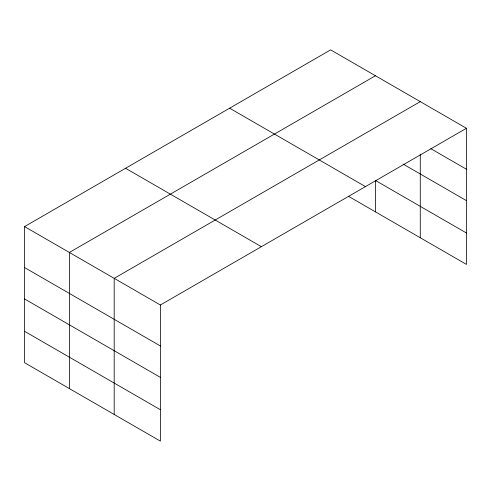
<?xml version="1.0" encoding="UTF-8"?>
<svg xmlns="http://www.w3.org/2000/svg" width="491" height="491" viewBox="0 0 491 491"><rect width="100%" height="100%" fill="white"/><g stroke="black" fill="none" stroke-linecap="round" stroke-linejoin="round"><path stroke-width="0.74" d="M466.45 128.292L330.627 49.873L24.55 226.59L24.55 362.708L160.373 441.127L160.373 305.003L466.45 128.292L466.45 264.41L348.426 196.271M375.449 75.749L69.372 252.466L69.372 388.59M420.271 101.631L114.194 278.342L114.194 414.465M430.828 148.687L466.45 169.254M403.136 164.098L466.45 200.653M466.45 233.01L375.449 180.473L375.449 211.873M229.622 108.192L365.445 186.605M125.555 168.272L261.378 246.685M24.55 226.59L160.373 305.003M24.55 267.552L160.373 345.965M24.55 298.951L160.373 377.37M24.55 331.308L160.373 409.721M420.271 154.082L420.271 237.748"/></g></svg>
